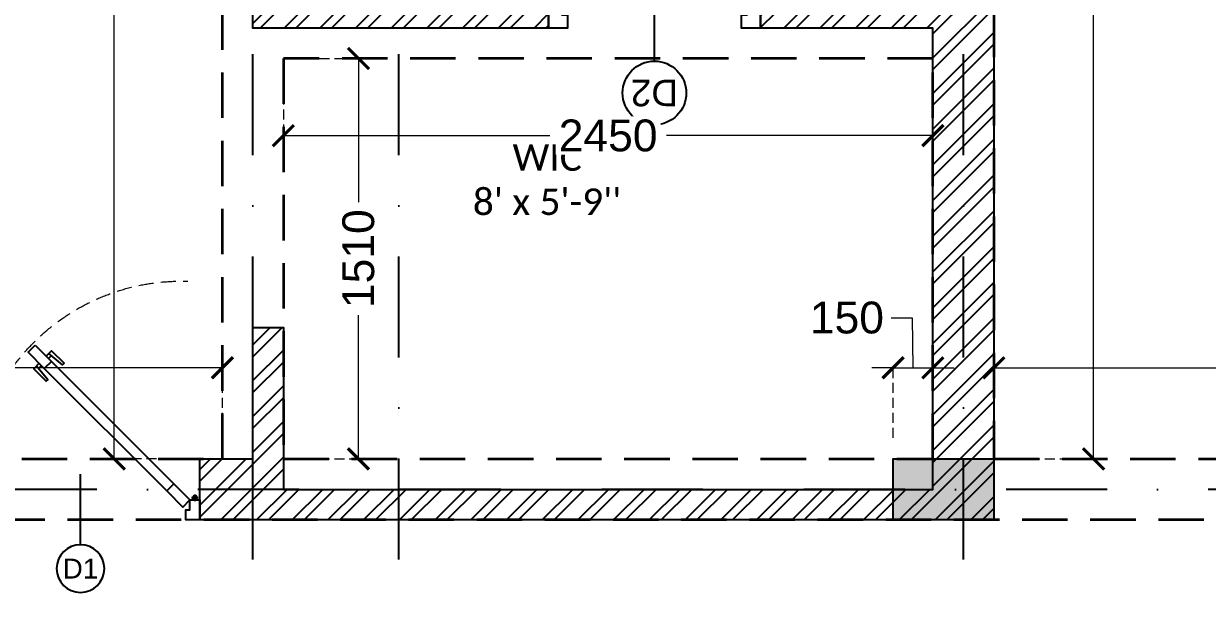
# Model space of a CAD drawing. Header units: millimetres. Extents: x -10000 to 124200, y -12045 to 23620.
# Drawn here: x 37130 to 41595, y 8357 to 10516 of the extents above; entities that cross this region are included whole.
import ezdxf
from ezdxf.enums import TextEntityAlignment as Align

# ---------------------------------------------------------------- set-up
doc = ezdxf.new("R2010")
doc.units = ezdxf.units.MM
doc.header["$LTSCALE"] = 150
for name, pattern in [('1625_East Villa$0$DASHED', [0.75, 0.5, -0.25]), ('1625E_Grid$0$DASHDOTX2', [50.8, 25.4, -12.7, 0, -12.7]), ('3BHK-W(SB)$0$HIDDEN', [0.375, 0.25, -0.125]), ('HIDDENX2', [19.05, 12.7, -6.35])]:
    doc.linetypes.add(name, pattern=pattern)
for name, color, linetype in [('1625_East Villa$0$ad-Door', 11, 'Continuous'), ('1625_East Villa$0$ad-Text main', 7, 'Continuous'), ('1625_East Villa$0$ad-Text Main_Door&window Label', 7, 'Continuous'), ('1625_East Villa$0$ad-Wall', 240, 'Continuous'), ('1625_East Villa$0$ad-Wall hatch', 8, 'Continuous'), ('1625E_Columns$0$ad-Column', 3, 'Continuous'), ('1625E_Columns$0$ad-Column Hatch', 125, 'Continuous'), ('1625E_Grid$0$ad-Grid', 8, '1625E_Grid$0$DASHDOTX2')]:
    doc.layers.add(name, color=color, linetype=linetype)
doc.layers.add('ad-Dimension', color=6, linetype='Continuous', lineweight=0)
doc.layers.add('ad-Framing', color=4, linetype='Continuous', lineweight=35)
doc.styles.add('1625_East Villa$0$New Text Style', font='arial.ttf', dxfattribs={"height": 100})
doc.styles.add('1625_East Villa$0$Standard', font='calibril.ttf')
doc.styles.add('ROMANS-TITLE', font='arial.ttf', dxfattribs={"width": 0.8})
doc.styles.get("Standard").update_dxf_attribs({"font": 'arial.ttf'})
doc.dimstyles.new('A-75-DIM-INT (Framing)', dxfattribs={"dimscale": 100, "dimtxt": 1.5, "dimasz": 1, "dimexe": 0, "dimexo": 0, "dimgap": 0.5, "dimtad": 0, "dimdec": 0, "dimdsep": 46, "dimtxsty": 'ROMANS-TITLE', "dimblk": 'ARCHTICK', "dimcen": 0.025, "dimclrd": 5, "dimclre": 5, "dimclrt": 256, "dimazin": 2, "dimtfac": 1, "dimtdec": 0, "dimtmove": 1, "dimatfit": 0, "dimldrblk": 'ARCHTICK', "dimfxl": 1, "dimtfill": 1, "dimtolj": 1, "dimtzin": 0, "dimarcsym": 0})

# ---------------------------------------------------------------- blocks, each defined once
blk = doc.blocks.new('1625_East Villa$0$zw$3849')
at = {"layer": '1625_East Villa$0$ad-Text main', "insert": (5555, 9927.5), "char_height": 100, "width": 1424.195, "attachment_point": 5, "style": '1625_East Villa$0$Standard', "bg_fill": 2}
blk.add_mtext("WIC \\P8' x 5'-9''", dxfattribs=at)
blk = doc.blocks.new('*U136')
for p, q in [((8.3, -111.1), (41.7, -111.1)), ((25, -127.8), (25, -94.4)), ((528.5, -478), (513.6, -492.9)), ((463.3, -543.1), (478.2, -528.2))]:
    blk.add_line(p, q)
for points in [[(50, -100), (0, -100), (0, 0), (71.4, 0), (71.4, -35.7), (71.4, -50), (50, -50)], [(750, -100), (750, -50), (728.6, -50), (728.6, -35.7), (728.6, 0), (800, 0), (800, -100)], [(50, -100), (130.8, -180.8), (166.2, -145.5), (85.4, -64.6)], [(130.8, -180.8), (464.2, -514.2), (499.5, -478.8), (166.2, -145.5)], [(545, -595), (464.2, -514.2), (499.5, -478.8), (580.3, -559.6)]]:
    blk.add_lwpolyline(points, close=True)
for points in [[(525.4, -504.7), (552.8, -477.2), (490, -414.3), (482.2, -422.2), (539.2, -490.8)], [(490, -540), (462.5, -567.5), (399.7, -504.7), (407.6, -496.8), (476.2, -553.8)]]:
    blk.add_lwpolyline(points)
blk.add_circle((25, -111.1), 11.1)
at = {"color": 8, "linetype": '1625_East Villa$0$DASHED', "lineweight": 0}
blk.add_arc((62.1, -102.1), 698.3, 268.1881, 1.8119, dxfattribs=at)
at = {"layer": '1625_East Villa$0$ad-Text Main_Door&window Label'}
blk.add_line((400, 125), (400, -230), dxfattribs=at)
blk.add_circle((400.3, 245), 120, dxfattribs=at)
at = {"layer": '1625_East Villa$0$ad-Text Main_Door&window Label', "style": '1625_East Villa$0$New Text Style'}
blk.add_attdef('D1', text='', height=100, dxfattribs=at).set_placement((400.3, 245), align=Align.MIDDLE_CENTER)
blk = doc.blocks.new('*U132')
for p, q in [((-8.3, -111.1), (-41.7, -111.1)), ((-25, -127.8), (-25, -94.4)), ((-811.3, -760.8), (-796.4, -775.7)), ((-746.2, -826), (-761.1, -811.1))]:
    blk.add_line(p, q)
for points in [[(-1150, -100), (-1150, -50), (-1128.6, -50), (-1128.6, -35.7), (-1128.6, 0), (-1200, 0), (-1200, -100)], [(-50, -100), (0, -100), (0, 0), (-71.4, 0), (-71.4, -35.7), (-71.4, -50), (-50, -50)], [(-50, -100), (-130.8, -180.8), (-166.2, -145.5), (-85.4, -64.6)], [(-130.8, -180.8), (-747, -797), (-782.4, -761.6), (-166.2, -145.5)], [(-827.8, -877.8), (-747, -797), (-782.4, -761.6), (-863.2, -842.5)]]:
    blk.add_lwpolyline(points, close=True)
for points in [[(-808.2, -787.5), (-835.7, -760), (-772.9, -697.2), (-765, -705), (-822, -773.7)], [(-772.8, -822.8), (-745.4, -850.3), (-682.5, -787.5), (-690.4, -779.7), (-759, -836.7)]]:
    blk.add_lwpolyline(points)
blk.add_circle((-25, -111.1), 11.1)
at = {"color": 8, "linetype": '1625_East Villa$0$DASHED', "lineweight": 0}
blk.add_arc((-93.1, -153.1), 1047.4, 178.18808, 271.81192, dxfattribs=at)
at = {"layer": '1625_East Villa$0$ad-Text Main_Door&window Label'}
blk.add_line((-600, 125), (-600, -230), dxfattribs=at)
blk.add_circle((-600.3, 245), 120, dxfattribs=at)
at = {"layer": '1625_East Villa$0$ad-Text Main_Door&window Label', "style": '1625_East Villa$0$New Text Style'}
blk.add_attdef('D1', text='', height=100, dxfattribs=at).set_placement((-585.4, 244.6), align=Align.MIDDLE_CENTER)
blk = doc.blocks.new('1625_East Villa$0$zw$42B5')
at = {"layer": '1625_East Villa$0$ad-Wall hatch', "transparency": 33554610}
h = blk.add_hatch(dxfattribs=at)
h.set_pattern_fill('ANSI32', color=256, scale=10)
h.set_pattern_definition([(45, (-1040635.14, 674820.02), (-67.351921, 67.351921), []), (45, (-1040590.24, 674820.02), (-67.351921, 67.351921), [])])
h.paths.add_polyline_path([(12120, 13620), (12120, 10220), (11890, 10220), (11890, 13390), (7240, 13390), (7240, 8645), (4245, 8645), (4245, 8875), (4445, 8875), (4445, 9370), (4560, 9370), (4560, 8760), (7010, 8760), (7010, 10500), (6360, 10500), (6360, 10615), (7010, 10615), (7010, 13390), (4560, 13390), (4560, 10615), (5560, 10615), (5560, 10500), (4445, 10500), (4445, 13390), (230, 13390), (230, 8875), (3345, 8875), (3345, 8645), (3060, 8645), (3060, 4745), (3345, 4745), (3345, 4515), (230, 4515), (230, 230), (4995, 230), (4995, 3130), (6060, 3130), (6060, 3015), (5110, 3015), (5110, 230), (8310, 230), (8310, 3015), (6860, 3015), (6860, 3130), (8310, 3130), (8310, 4630), (5110, 4630), (5110, 3930), (4995, 3930), (4995, 4515), (4245, 4515), (4245, 4745), (8540, 4745), (8540, 230), (9240, 230), (9240, 0), (0, 0), (0, 4745), (2830, 4745), (2830, 8645), (0, 8645), (0, 13620)])
at = {"layer": '1625_East Villa$0$ad-Wall'}
blk.add_lwpolyline([(11890, 13390), (7240, 13390), (7240, 8645), (4245, 8645), (4245, 8875), (4445, 8875), (4445, 9370), (4560, 9370), (4560, 8760), (7010, 8760), (7010, 10500), (6360, 10500), (6360, 10615), (7010, 10615), (7010, 13390), (4560, 13390), (4560, 10615), (5560, 10615), (5560, 10500), (4445, 10500), (4445, 13390), (230, 13390)], dxfattribs=at)
at = {"layer": '1625_East Villa$0$ad-Door', "ltscale": 5, "rotation": 180}
blk.add_blockref('*U136', (6360, 10500), dxfattribs=at).add_auto_attribs({'D1': 'D2'})
at = {"layer": '1625_East Villa$0$ad-Door', "ltscale": 5}
ref = blk.add_blockref('*U132', (4245, 8645), dxfattribs=dict(at, xscale=-0.7499999997027537, yscale=0.7499999997027537, zscale=0.7499999997027537, rotation=179.9999999999998))
ref.add_attrib('D1', 'D1', dxfattribs={"layer": '1625_East Villa$0$ad-Text Main_Door&window Label', "height": 75, "rotation": 1440, "style": '1625_East Villa$0$New Text Style'}).set_placement((3794.8, 8461.3), align=Align.MIDDLE_CENTER)
blk = doc.blocks.new('1625E_Columns$0$zw$6AA0')
at = {"layer": '1625E_Columns$0$ad-Column Hatch', "transparency": 33554687}
h = blk.add_hatch(color=256, dxfattribs=at)
h.dxf.hatch_style = 1
h.paths.add_polyline_path([(0, -230), (380, -230), (380, 0), (0, 0)])
at = {"layer": '1625E_Columns$0$ad-Column'}
blk.add_lwpolyline([(0, -230), (380, -230), (380, 0), (0, 0)], close=True, dxfattribs=at)
blk = doc.blocks.new('1625E_Columns')
at = {"layer": '1625E_Columns$0$ad-Column', "xscale": -1, "rotation": 359.9999999999997}
blk.add_blockref('1625E_Columns$0$zw$6AA0', (7240, 8875), dxfattribs=at)
blk = doc.blocks.new('1625_East Villa')
at = {"layer": '1625_East Villa$0$ad-Text main'}
blk.add_blockref('1625_East Villa$0$zw$3849', (0, 0), dxfattribs=at)
at = {"layer": '1625_East Villa$0$ad-Wall'}
blk.add_blockref('1625_East Villa$0$zw$42B5', (0, 0), dxfattribs=at)
blk.add_blockref('1625E_Columns', (0, 0))
blk = doc.blocks.new('1625E_Grid')
at = {"layer": '1625E_Grid$0$ad-Grid', "ltscale": 0.1}
for points in [[(5348.6, -4913.6), (5348.6, -4663.6), (4995, -4460), (4995, 16170), (5348.6, 16373.6), (5348.6, 16623.6)], [(4445, -4460), (4445, 16170)], [(7125, -4460), (7125, 16170)], [(16050, 8760), (-1950, 8760)]]:
    blk.add_lwpolyline(points, dxfattribs=at)
blk = doc.blocks.new('zw$7E9D')
at = {"layer": 'ad-Framing', "linetype": 'HIDDENX2', "ltscale": 0.09}
for points in [[(230, -4745), (4330, -4745), (4330, -230), (230, -230)], [(7240, -4745), (11890, -4745), (11890, -230), (7240, -230)], [(4560, -4745), (7010, -4745), (7010, -3235), (4560, -3235)], [(3060, -8875), (11890, -8875), (11890, -4975), (3060, -4975)]]:
    blk.add_lwpolyline(points, close=True, dxfattribs=at)
blk = doc.blocks.new('_ArchTick')
at = {"color": 0, "linetype": 'ByBlock', "const_width": 0.15}
blk.add_lwpolyline([(-0.5, -0.5), (0.5, 0.5)], dxfattribs=at)
blk = doc.blocks.new('*D26')
at = {"layer": 'ad-Dimension', "linetype": '3BHK-W(SB)$0$HIDDEN', "lineweight": -2, "transparency": 16777216}
for p, q in [((7010, -4435), (7010, -4171.4)), ((11660, -4435), (11660, -4171.4))]:
    blk.add_line(p, q, dxfattribs=at)
at = {"layer": 'ad-Dimension', "lineweight": -2, "transparency": 16777216}
for p, q in [((7010, -4171.4), (9113.6, -4171.4)), ((11660, -4171.4), (9556.4, -4171.4))]:
    blk.add_line(p, q, dxfattribs=at)
at = {"layer": 'Defpoints', "color": 0, "transparency": 16777216}
for p in [(7010, -4171.4), (7010, -4515), (11660, -4515)]:
    blk.add_point(p, dxfattribs=at)
at = {"layer": 'ad-Dimension', "lineweight": -2, "transparency": 16777216, "xscale": 80, "yscale": 80, "zscale": 80, "rotation": 180}
blk.add_blockref('_ArchTick', (7010, -4171.4), dxfattribs=at)
at = {"layer": 'ad-Dimension', "lineweight": -2, "transparency": 16777216, "xscale": 80, "yscale": 80, "zscale": 80}
blk.add_blockref('_ArchTick', (11660, -4171.4), dxfattribs=at)
at = {"layer": 'ad-Dimension', "transparency": 16777216, "insert": (9335, -4171.4), "char_height": 120, "attachment_point": 5, "bg_fill": 3, "box_fill_scale": 1.1, "bg_fill_color": 257, "bg_fill_transparency": 0}
blk.add_mtext('\\A1;4650', dxfattribs=at)
blk = doc.blocks.new('*D27')
at = {"layer": 'ad-Dimension', "linetype": '3BHK-W(SB)$0$HIDDEN', "lineweight": -2, "transparency": 16777216}
for p, q in [((7090, 0), (7386.4, 0)), ((7090, -4515), (7386.4, -4515))]:
    blk.add_line(p, q, dxfattribs=at)
at = {"layer": 'ad-Dimension', "lineweight": -2, "transparency": 16777216}
for p, q in [((7386.4, 0), (7386.4, -2035.5)), ((7386.4, -4515), (7386.4, -2479.5))]:
    blk.add_line(p, q, dxfattribs=at)
at = {"layer": 'Defpoints', "color": 0, "transparency": 16777216}
for p in [(7010, 0), (7010, -4515), (7386.4, -4515)]:
    blk.add_point(p, dxfattribs=at)
at = {"layer": 'ad-Dimension', "lineweight": -2, "transparency": 16777216, "xscale": 80, "yscale": 80, "zscale": 80}
for p, rotation in [((7386.4, 0), 90), ((7386.4, -4515), 270)]:
    blk.add_blockref('_ArchTick', p, dxfattribs=dict(at, rotation=rotation))
at = {"layer": 'ad-Dimension', "transparency": 16777216, "insert": (7386.4, -2257.5), "char_height": 120, "attachment_point": 5, "rotation": 90, "bg_fill": 3, "box_fill_scale": 1.1, "bg_fill_color": 257, "bg_fill_transparency": 0}
blk.add_mtext('\\A1;4515', dxfattribs=at)
blk = doc.blocks.new('*D29')
at = {"layer": 'ad-Dimension', "linetype": '3BHK-W(SB)$0$HIDDEN', "lineweight": -2, "transparency": 16777216}
for p, q in [((0, -4435), (0, -4171.4)), ((4100, -4435), (4100, -4171.4))]:
    blk.add_line(p, q, dxfattribs=at)
at = {"layer": 'ad-Dimension', "lineweight": -2, "transparency": 16777216}
for p, q in [((0, -4171.4), (1828.6, -4171.4)), ((4100, -4171.4), (2271.4, -4171.4))]:
    blk.add_line(p, q, dxfattribs=at)
at = {"layer": 'Defpoints', "color": 0, "transparency": 16777216}
for p in [(4100, -4171.4), (0, -4515), (4100, -4515)]:
    blk.add_point(p, dxfattribs=at)
at = {"layer": 'ad-Dimension', "lineweight": -2, "transparency": 16777216, "xscale": 80, "yscale": 80, "zscale": 80, "rotation": 180}
blk.add_blockref('_ArchTick', (0, -4171.4), dxfattribs=at)
at = {"layer": 'ad-Dimension', "lineweight": -2, "transparency": 16777216, "xscale": 80, "yscale": 80, "zscale": 80}
blk.add_blockref('_ArchTick', (4100, -4171.4), dxfattribs=at)
at = {"layer": 'ad-Dimension', "transparency": 16777216, "insert": (2050, -4171.4), "char_height": 120, "attachment_point": 5, "bg_fill": 3, "box_fill_scale": 1.1, "bg_fill_color": 257, "bg_fill_transparency": 0}
blk.add_mtext('\\A1;4100', dxfattribs=at)
blk = doc.blocks.new('*D30')
at = {"layer": 'ad-Dimension', "linetype": '3BHK-W(SB)$0$HIDDEN', "lineweight": -2, "transparency": 16777216}
for p, q in [((4020, 0), (3692.1, 0)), ((4020, -4515), (3692.1, -4515))]:
    blk.add_line(p, q, dxfattribs=at)
at = {"layer": 'ad-Dimension', "lineweight": -2, "transparency": 16777216}
for p, q in [((3692.1, 0), (3692.1, -2035.5)), ((3692.1, -4515), (3692.1, -2479.5))]:
    blk.add_line(p, q, dxfattribs=at)
at = {"layer": 'Defpoints', "color": 0, "transparency": 16777216}
for p in [(4100, 0), (3692.1, -4515), (4100, -4515)]:
    blk.add_point(p, dxfattribs=at)
at = {"layer": 'ad-Dimension', "lineweight": -2, "transparency": 16777216, "xscale": 80, "yscale": 80, "zscale": 80}
for p, rotation in [((3692.1, 0), 90), ((3692.1, -4515), 270)]:
    blk.add_blockref('_ArchTick', p, dxfattribs=dict(at, rotation=rotation))
at = {"layer": 'ad-Dimension', "transparency": 16777216, "insert": (3692.1, -2257.5), "char_height": 120, "attachment_point": 5, "rotation": 90, "bg_fill": 3, "box_fill_scale": 1.1, "bg_fill_color": 257, "bg_fill_transparency": 0}
blk.add_mtext('\\A1;4515', dxfattribs=at)
blk = doc.blocks.new('*D32')
at = {"layer": 'ad-Dimension', "linetype": '3BHK-W(SB)$0$HIDDEN', "lineweight": -2, "transparency": 16777216}
for p, q in [((4410, -3005), (4613.2, -3005)), ((4410, -4515), (4613.2, -4515))]:
    blk.add_line(p, q, dxfattribs=at)
at = {"layer": 'ad-Dimension', "lineweight": -2, "transparency": 16777216}
for p, q in [((4613.2, -3005), (4613.2, -3546.7)), ((4613.2, -4515), (4613.2, -3973.3))]:
    blk.add_line(p, q, dxfattribs=at)
at = {"layer": 'Defpoints', "color": 0, "transparency": 16777216}
for p in [(4330, -3005), (4330, -4515), (4613.2, -4515)]:
    blk.add_point(p, dxfattribs=at)
at = {"layer": 'ad-Dimension', "lineweight": -2, "transparency": 16777216, "xscale": 80, "yscale": 80, "zscale": 80}
for p, rotation in [((4613.2, -3005), 90), ((4613.2, -4515), 270)]:
    blk.add_blockref('_ArchTick', p, dxfattribs=dict(at, rotation=rotation))
at = {"layer": 'ad-Dimension', "transparency": 16777216, "insert": (4613.2, -3760), "char_height": 120, "attachment_point": 5, "rotation": 90, "bg_fill": 3, "box_fill_scale": 1.1, "bg_fill_color": 257, "bg_fill_transparency": 0}
blk.add_mtext('\\A1;1510', dxfattribs=at)
blk = doc.blocks.new('*D33')
at = {"layer": 'ad-Dimension', "lineweight": -2, "transparency": 16777216}
for p, q in [((6622.4, -3982.7), (6702.4, -3982.7)), ((6702.4, -3982.7), (6705, -4171.4)), ((6630, -4171.4), (6550, -4171.4)), ((6630, -4171.4), (6780, -4171.4)), ((6780, -4171.4), (6860, -4171.4))]:
    blk.add_line(p, q, dxfattribs=at)
at = {"layer": 'ad-Dimension', "linetype": '3BHK-W(SB)$0$HIDDEN', "lineweight": -2, "transparency": 16777216}
for p, q in [((6630, -4435), (6630, -4171.4)), ((6780, -4435), (6780, -4171.4))]:
    blk.add_line(p, q, dxfattribs=at)
at = {"layer": 'Defpoints', "color": 0, "transparency": 16777216}
for p in [(6780, -4171.4), (6630, -4515), (6780, -4515)]:
    blk.add_point(p, dxfattribs=at)
at = {"layer": 'ad-Dimension', "lineweight": -2, "transparency": 16777216, "xscale": 80, "yscale": 80, "zscale": 80}
blk.add_blockref('_ArchTick', (6630, -4171.4), dxfattribs=at)
at = {"layer": 'ad-Dimension', "lineweight": -2, "transparency": 16777216, "xscale": 80, "yscale": 80, "zscale": 80, "rotation": 180}
blk.add_blockref('_ArchTick', (6780, -4171.4), dxfattribs=at)
at = {"layer": 'ad-Dimension', "transparency": 16777216, "insert": (6455.7, -3982.7), "char_height": 120, "attachment_point": 5, "bg_fill": 3, "box_fill_scale": 1.1, "bg_fill_color": 257, "bg_fill_transparency": 0}
blk.add_mtext('\\A1;150', dxfattribs=at)
blk = doc.blocks.new('*D34')
at = {"layer": 'ad-Dimension', "linetype": '3BHK-W(SB)$0$HIDDEN', "lineweight": -2, "transparency": 16777216}
for p, q in [((4330, -3085), (4330, -3295.9)), ((6780, -3085), (6780, -3295.9))]:
    blk.add_line(p, q, dxfattribs=at)
at = {"layer": 'ad-Dimension', "lineweight": -2, "transparency": 16777216}
for p, q in [((4330, -3295.9), (5335, -3295.9)), ((6780, -3295.9), (5775, -3295.9))]:
    blk.add_line(p, q, dxfattribs=at)
at = {"layer": 'Defpoints', "color": 0, "transparency": 16777216}
for p in [(4330, -3005), (6780, -3005), (4330, -3295.9)]:
    blk.add_point(p, dxfattribs=at)
at = {"layer": 'ad-Dimension', "lineweight": -2, "transparency": 16777216, "xscale": 80, "yscale": 80, "zscale": 80, "rotation": 180}
blk.add_blockref('_ArchTick', (4330, -3295.9), dxfattribs=at)
at = {"layer": 'ad-Dimension', "lineweight": -2, "transparency": 16777216, "xscale": 80, "yscale": 80, "zscale": 80}
blk.add_blockref('_ArchTick', (6780, -3295.9), dxfattribs=at)
at = {"layer": 'ad-Dimension', "transparency": 16777216, "insert": (5555, -3295.9), "char_height": 120, "attachment_point": 5, "bg_fill": 3, "box_fill_scale": 1.1, "bg_fill_color": 257, "bg_fill_transparency": 0}
blk.add_mtext('\\A1;2450', dxfattribs=at)
blk = doc.blocks.new('zw$7D19')
at = {"layer": 'ad-Dimension'}
dim = blk.add_linear_dim(base=(4613.2, -4515), p1=(4330, -3005), p2=(4330, -4515), angle=90, dimstyle='A-75-DIM-INT (Framing)', override={"dimscale": 80, "dimexo": 1, "dimtxsty": 'Standard', "dimblk": 'ArchTick', "dimclrd": 256, "dimclre": 256, "dimfxl": 10, "dimtfill": 1, "dimtfillclr": 0}, dxfattribs=at)
dim.commit()
dim.dimension.update_dxf_attribs({"geometry": '*D32', "text_midpoint": (4613.2, -3760)})
dim = blk.add_linear_dim(base=(6780, -4171.4), p1=(6630, -4515), p2=(6780, -4515), dimstyle='A-75-DIM-INT (Framing)', override={"dimscale": 80, "dimexo": 1, "dimtxsty": 'Standard', "dimblk": 'ArchTick', "dimclrd": 256, "dimclre": 256, "dimfxl": 10, "dimtfill": 1, "dimtfillclr": 0}, dxfattribs=at)
dim.commit()
dim.dimension.update_dxf_attribs({"geometry": '*D33', "text_midpoint": (6582.4, -3982.7), "dimtype": 128})
for base, p1, p2, picture, middle in [((4100, -4171.4), (0, -4515), (4100, -4515), '*D29', (2050, -4171.4)), ((7010, -4171.4), (11660, -4515), (7010, -4515), '*D26', (9335, -4171.4))]:
    dim = blk.add_linear_dim(base=base, p1=p1, p2=p2, dimstyle='A-75-DIM-INT (Framing)', override={"dimscale": 80, "dimexo": 1, "dimtxsty": 'Standard', "dimblk": 'ArchTick', "dimclrd": 256, "dimclre": 256, "dimfxl": 10, "dimtfill": 1, "dimtfillclr": 0}, dxfattribs=at)
    dim.commit()
    dim.dimension.update_dxf_attribs({"geometry": picture, "text_midpoint": middle})
for base, p1, p2, picture, middle in [((3692.1, -4515), (4100, 0), (4100, -4515), '*D30', (3692.1, -2257.5)), ((7386.4, -4515), (7010, 0), (7010, -4515), '*D27', (7386.4, -2257.5))]:
    dim = blk.add_linear_dim(base=base, p1=p1, p2=p2, angle=90, dimstyle='A-75-DIM-INT (Framing)', override={"dimscale": 80, "dimexo": 1, "dimtxsty": 'Standard', "dimblk": 'ArchTick', "dimclrd": 256, "dimclre": 256, "dimfxl": 10, "dimtfill": 1, "dimtfillclr": 0}, dxfattribs=at)
    dim.commit()
    dim.dimension.update_dxf_attribs({"geometry": picture, "text_midpoint": middle})
dim = blk.add_linear_dim(base=(4330, -3295.9), p1=(6780, -3005), p2=(4330, -3005), dimstyle='A-75-DIM-INT (Framing)', override={"dimscale": 80, "dimexo": 1, "dimtxsty": 'Standard', "dimblk": 'ArchTick', "dimclrd": 256, "dimclre": 256, "dimfxl": 10, "dimtfill": 1, "dimtfillclr": 0}, dxfattribs=at)
dim.commit()
dim.dimension.update_dxf_attribs({"geometry": '*D34', "text_midpoint": (5555, -3295.9)})

msp = doc.modelspace()

# ---------------------------------------------------------------- block references
at = {"linetype": 'HIDDENX2', "ltscale": 0.09}
msp.add_blockref('1625_East Villa', (33550, 0), dxfattribs=at)

# ---------------------------------------------------------------- next in the draw order: block references
at = {"layer": 'ad-Framing', "linetype": 'HIDDENX2', "ltscale": 0.09}
msp.add_blockref('1625E_Grid', (33550, 0), dxfattribs=at)

# ---------------------------------------------------------------- next in the draw order: block references
at = {"layer": 'ad-Framing'}
msp.add_blockref('zw$7E9D', (33550, 13620), dxfattribs=at)

# ---------------------------------------------------------------- next in the draw order: block references
at = {"layer": 'ad-Dimension'}
msp.add_blockref('zw$7D19', (33780, 13390), dxfattribs=at)

doc.saveas('drawing.dxf')
